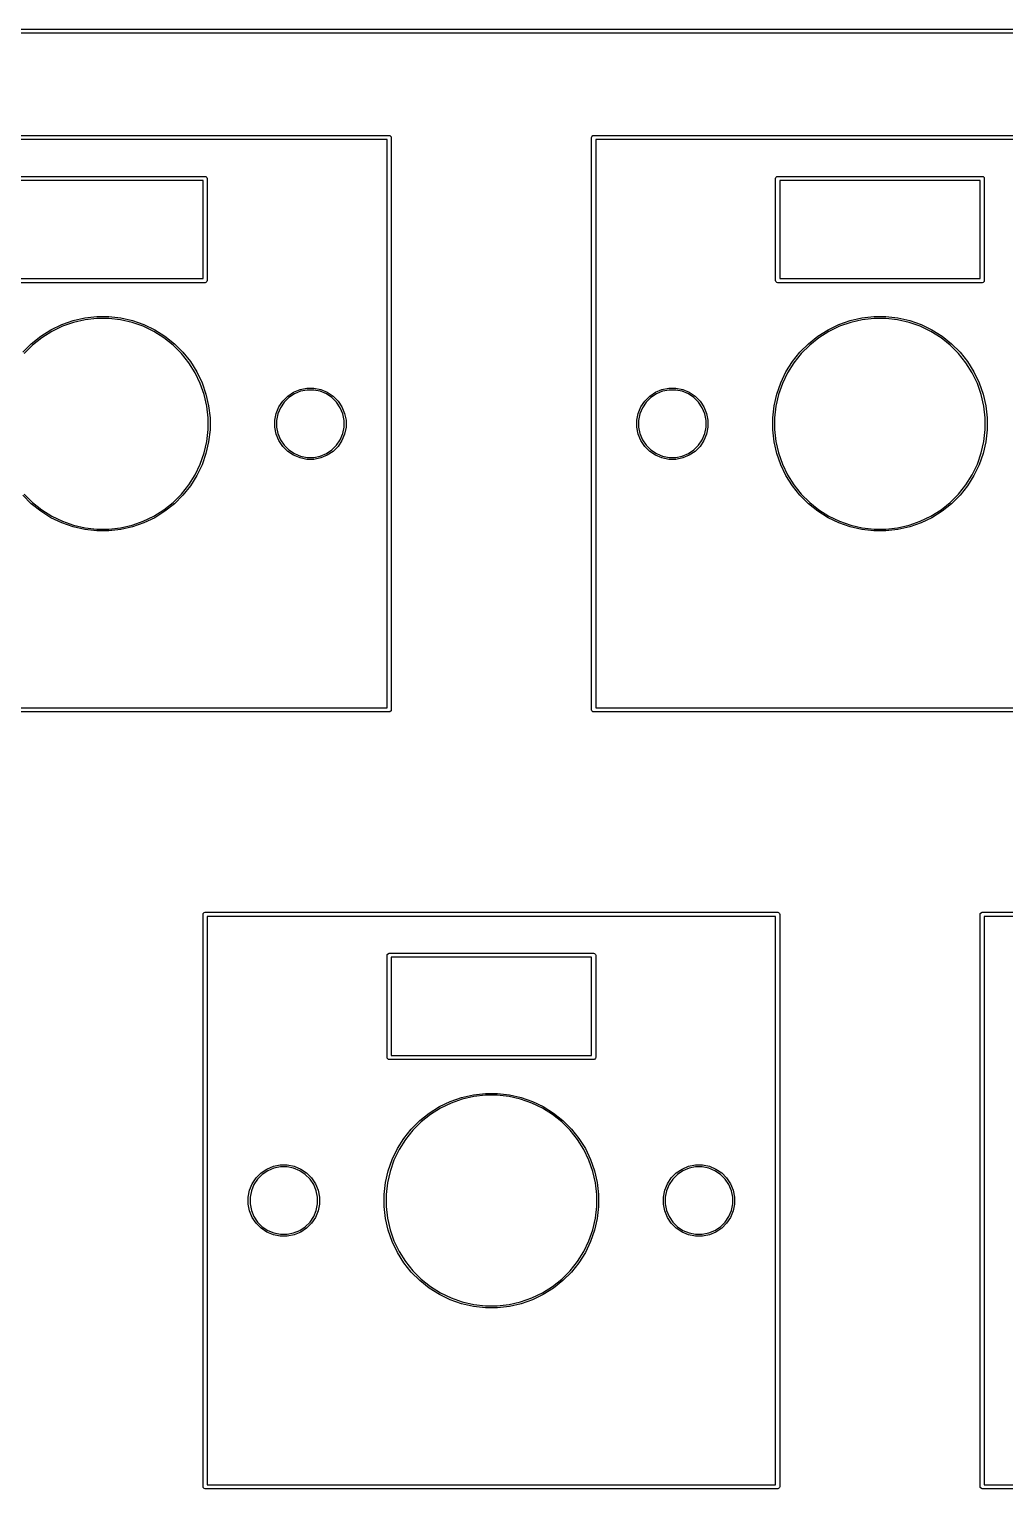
# Model space of a CAD drawing. Extents: x -11 to 295, y -114 to 10.
# Drawn here: x 226.2 to 250.05, y -26.05 to 9.65 of the extents above; entities that cross this region are included whole.
import ezdxf

# ---------------------------------------------------------------- set-up
doc = ezdxf.new("R2010")
doc.units = 0
doc.layers.add('BLACK', color=7, linetype='CONTINUOUS')

msp = doc.modelspace()

# ---------------------------------------------------------------- linework, layer by layer
at = {"layer": 'BLACK', "linetype": 'CONTINUOUS'}
for p, q in [((168, 9.65), (294.1, 9.65)), ((294.1, 9.55), (168.025, 9.55)), ((221, 7.05), (235, 7.05)), ((234.95, 6.95), (221.05, 6.95)), ((234.95, -6.95), (234.95, 6.95)), ((235, 7.05), (235.019134, 7.046194)), ((235.019134, 7.046194), (235.046194, 7.019134)), ((235.046194, 7.019134), (235.05, 7)), ((235.05, 7), (235.05, -7)), ((239.95, 7), (239.953806, 7.019134)), ((239.95, -7), (239.95, 7)), ((239.953806, 7.019134), (239.980866, 7.046194)), ((239.980866, 7.046194), (240, 7.05)), ((240, 7.05), (254, 7.05)), ((240.05, 6.95), (240.05, -6.95)), ((253.95, 6.95), (240.05, 6.95)), ((225.5, 6.05), (230.5, 6.05)), ((230.45, 5.95), (225.55, 5.95)), ((230.45, 3.55), (230.45, 5.95)), ((230.5, 6.05), (230.519134, 6.046194)), ((230.519134, 6.046194), (230.546194, 6.019134)), ((230.546194, 6.019134), (230.55, 6)), ((230.55, 6), (230.55, 3.5)), ((244.45, 6), (244.453806, 6.019134)), ((244.45, 3.5), (244.45, 6)), ((244.453806, 6.019134), (244.480866, 6.046194)), ((244.480866, 6.046194), (244.5, 6.05)), ((244.5, 6.05), (249.5, 6.05)), ((244.55, 5.95), (244.55, 3.55)), ((249.45, 5.95), (244.55, 5.95)), ((249.45, 3.55), (249.45, 5.95)), ((249.5, 6.05), (249.519134, 6.046194)), ((249.519134, 6.046194), (249.546194, 6.019134)), ((249.546194, 6.019134), (249.55, 6)), ((249.55, 6), (249.55, 3.5)), ((230.5, 3.45), (225.5, 3.45)), ((225.55, 3.55), (230.45, 3.55)), ((230.519134, 3.453806), (230.5, 3.45)), ((230.546194, 3.480866), (230.519134, 3.453806)), ((230.55, 3.5), (230.546194, 3.480866)), ((244.453806, 3.480866), (244.45, 3.5)), ((244.480866, 3.453806), (244.453806, 3.480866)), ((244.5, 3.45), (244.480866, 3.453806)), ((249.5, 3.45), (244.5, 3.45)), ((244.55, 3.55), (249.45, 3.55)), ((249.519134, 3.453806), (249.5, 3.45)), ((249.546194, 3.480866), (249.519134, 3.453806)), ((249.55, 3.5), (249.546194, 3.480866)), ((226.995456, 2.425184), (227.273307, 2.522408)), ((227.273307, 2.522408), (227.560296, 2.587911)), ((227.567992, 2.542618), (227.286025, 2.478261)), ((227.560296, 2.587911), (227.852815, 2.62087)), ((227.855391, 2.575), (227.567992, 2.542618)), ((227.852815, 2.62087), (228.147185, 2.62087)), ((228.144609, 2.575), (227.855391, 2.575)), ((228.432008, 2.542618), (228.144609, 2.575)), ((228.147185, 2.62087), (228.439704, 2.587911)), ((228.713975, 2.478261), (228.432008, 2.542618)), ((228.439704, 2.587911), (228.726693, 2.522408)), ((228.726693, 2.522408), (229.004544, 2.425184)), ((245.995456, 2.425184), (246.273307, 2.522408)), ((246.273307, 2.522408), (246.560296, 2.587911)), ((246.567992, 2.542618), (246.286025, 2.478261)), ((246.560296, 2.587911), (246.852815, 2.62087)), ((246.855391, 2.575), (246.567992, 2.542618)), ((246.852815, 2.62087), (247.147185, 2.62087)), ((247.144609, 2.575), (246.855391, 2.575)), ((247.432008, 2.542618), (247.144609, 2.575)), ((247.147185, 2.62087), (247.439704, 2.587911)), ((247.713975, 2.478261), (247.432008, 2.542618)), ((247.439704, 2.587911), (247.726693, 2.522408)), ((247.726693, 2.522408), (248.004544, 2.425184)), ((226.480988, 2.140847), (226.730238, 2.297461)), ((226.752461, 2.257251), (226.507574, 2.103378)), ((226.730238, 2.297461), (226.995456, 2.425184)), ((227.013038, 2.382738), (226.752461, 2.257251)), ((227.286025, 2.478261), (227.013038, 2.382738)), ((228.986962, 2.382738), (228.713975, 2.478261)), ((229.247539, 2.257251), (228.986962, 2.382738)), ((229.004544, 2.425184), (229.269762, 2.297461)), ((229.492426, 2.103378), (229.247539, 2.257251)), ((229.269762, 2.297461), (229.519012, 2.140847)), ((245.480988, 2.140847), (245.730238, 2.297461)), ((245.752461, 2.257251), (245.507574, 2.103378)), ((245.730238, 2.297461), (245.995456, 2.425184)), ((246.013038, 2.382738), (245.752461, 2.257251)), ((246.286025, 2.478261), (246.013038, 2.382738)), ((247.986962, 2.382738), (247.713975, 2.478261)), ((248.247539, 2.257251), (247.986962, 2.382738)), ((248.004544, 2.425184), (248.269762, 2.297461)), ((248.492426, 2.103378), (248.247539, 2.257251)), ((248.269762, 2.297461), (248.519012, 2.140847)), ((226.042689, 1.74916), (226.25084, 1.957311)), ((226.281454, 1.923054), (226.076946, 1.718546)), ((226.25084, 1.957311), (226.480988, 2.140847)), ((226.507574, 2.103378), (226.281454, 1.923054)), ((229.718546, 1.923054), (229.492426, 2.103378)), ((229.519012, 2.140847), (229.74916, 1.957311)), ((229.923054, 1.718546), (229.718546, 1.923054)), ((229.74916, 1.957311), (229.957311, 1.74916)), ((245.042689, 1.74916), (245.25084, 1.957311)), ((245.281454, 1.923054), (245.076946, 1.718546)), ((245.25084, 1.957311), (245.480988, 2.140847)), ((245.507574, 2.103378), (245.281454, 1.923054)), ((248.718546, 1.923054), (248.492426, 2.103378)), ((248.519012, 2.140847), (248.74916, 1.957311)), ((248.923054, 1.718546), (248.718546, 1.923054)), ((248.74916, 1.957311), (248.957311, 1.74916)), ((230.103378, 1.492426), (229.923054, 1.718546)), ((229.957311, 1.74916), (230.140847, 1.519012)), ((230.257251, 1.247539), (230.103378, 1.492426)), ((230.140847, 1.519012), (230.297461, 1.269762)), ((244.702539, 1.269762), (244.859153, 1.519012)), ((244.896622, 1.492426), (244.742749, 1.247539)), ((244.859153, 1.519012), (245.042689, 1.74916)), ((245.076946, 1.718546), (244.896622, 1.492426)), ((249.103378, 1.492426), (248.923054, 1.718546)), ((248.957311, 1.74916), (249.140847, 1.519012)), ((249.257251, 1.247539), (249.103378, 1.492426)), ((249.140847, 1.519012), (249.297461, 1.269762)), ((230.382738, 0.986962), (230.257251, 1.247539)), ((230.297461, 1.269762), (230.425184, 1.004544)), ((244.574816, 1.004544), (244.702539, 1.269762)), ((244.742749, 1.247539), (244.617262, 0.986962)), ((249.382738, 0.986962), (249.257251, 1.247539)), ((249.297461, 1.269762), (249.425184, 1.004544)), ((230.478261, 0.713975), (230.382738, 0.986962)), ((230.425184, 1.004544), (230.522408, 0.726693)), ((230.522408, 0.726693), (230.587911, 0.439704)), ((232.519906, 0.676384), (232.662528, 0.771681)), ((232.684216, 0.731106), (232.549093, 0.640819)), ((232.662528, 0.771681), (232.821001, 0.837323)), ((232.834356, 0.793296), (232.684216, 0.731106)), ((232.821001, 0.837323), (232.989235, 0.870787)), ((232.993745, 0.825), (232.834356, 0.793296)), ((232.989235, 0.870787), (233.160765, 0.870787)), ((233.156255, 0.825), (232.993745, 0.825)), ((233.315644, 0.793296), (233.156255, 0.825)), ((233.160765, 0.870787), (233.328999, 0.837323)), ((233.465784, 0.731106), (233.315644, 0.793296)), ((233.328999, 0.837323), (233.487472, 0.771681)), ((233.600907, 0.640819), (233.465784, 0.731106)), ((233.487472, 0.771681), (233.630094, 0.676384)), ((241.369906, 0.676384), (241.512528, 0.771681)), ((241.534216, 0.731106), (241.399093, 0.640819)), ((241.512528, 0.771681), (241.671001, 0.837323)), ((241.684356, 0.793296), (241.534216, 0.731106)), ((241.671001, 0.837323), (241.839235, 0.870787)), ((241.843745, 0.825), (241.684356, 0.793296)), ((241.839235, 0.870787), (242.010765, 0.870787)), ((242.006255, 0.825), (241.843745, 0.825)), ((242.165644, 0.793296), (242.006255, 0.825)), ((242.010765, 0.870787), (242.178999, 0.837323)), ((242.315784, 0.731106), (242.165644, 0.793296)), ((242.178999, 0.837323), (242.337472, 0.771681)), ((242.450907, 0.640819), (242.315784, 0.731106)), ((242.337472, 0.771681), (242.480094, 0.676384)), ((244.412089, 0.439704), (244.477592, 0.726693)), ((244.477592, 0.726693), (244.574816, 1.004544)), ((244.617262, 0.986962), (244.521739, 0.713975)), ((249.478261, 0.713975), (249.382738, 0.986962)), ((249.425184, 1.004544), (249.522408, 0.726693)), ((249.522408, 0.726693), (249.587911, 0.439704)), ((230.542618, 0.432008), (230.478261, 0.713975)), ((230.575, 0.144609), (230.542618, 0.432008)), ((230.587911, 0.439704), (230.62087, 0.147185)), ((232.237677, 0.253999), (232.303319, 0.412472)), ((232.343894, 0.390784), (232.281704, 0.240644)), ((232.303319, 0.412472), (232.398616, 0.555094)), ((232.434181, 0.525907), (232.343894, 0.390784)), ((232.398616, 0.555094), (232.519906, 0.676384)), ((232.549093, 0.640819), (232.434181, 0.525907)), ((233.715819, 0.525907), (233.600907, 0.640819)), ((233.630094, 0.676384), (233.751384, 0.555094)), ((233.806106, 0.390784), (233.715819, 0.525907)), ((233.751384, 0.555094), (233.846681, 0.412472)), ((233.868296, 0.240644), (233.806106, 0.390784)), ((233.846681, 0.412472), (233.912323, 0.253999)), ((241.087677, 0.253999), (241.153319, 0.412472)), ((241.193894, 0.390784), (241.131704, 0.240644)), ((241.153319, 0.412472), (241.248616, 0.555094)), ((241.284181, 0.525907), (241.193894, 0.390784)), ((241.248616, 0.555094), (241.369906, 0.676384)), ((241.399093, 0.640819), (241.284181, 0.525907)), ((242.565819, 0.525907), (242.450907, 0.640819)), ((242.480094, 0.676384), (242.601384, 0.555094)), ((242.656106, 0.390784), (242.565819, 0.525907)), ((242.601384, 0.555094), (242.696681, 0.412472)), ((242.718296, 0.240644), (242.656106, 0.390784)), ((242.696681, 0.412472), (242.762323, 0.253999)), ((244.37913, 0.147185), (244.412089, 0.439704)), ((244.457382, 0.432008), (244.425, 0.144609)), ((244.521739, 0.713975), (244.457382, 0.432008)), ((249.542618, 0.432008), (249.478261, 0.713975)), ((249.575, 0.144609), (249.542618, 0.432008)), ((249.587911, 0.439704), (249.62087, 0.147185)), ((230.575, -0.144609), (230.575, 0.144609)), ((230.62087, 0.147185), (230.62087, -0.147185)), ((232.204213, 0.085765), (232.237677, 0.253999)), ((232.204213, 0.081255), (232.204213, 0.085765)), ((232.204213, -0.085765), (232.204213, 0.081255)), ((232.281704, 0.240644), (232.25, 0.081255)), ((232.25, 0.081255), (232.25, -0.081255)), ((233.9, 0.081255), (233.868296, 0.240644)), ((233.9, -0.081255), (233.9, 0.081255)), ((233.912323, 0.253999), (233.945787, 0.085765)), ((233.945787, 0.085765), (233.945787, -0.085765)), ((241.054213, 0.085765), (241.087677, 0.253999)), ((241.054213, 0.081255), (241.054213, 0.085765)), ((241.054213, -0.085765), (241.054213, 0.081255)), ((241.131704, 0.240644), (241.1, 0.081255)), ((241.1, 0.081255), (241.1, -0.081255)), ((242.75, 0.081255), (242.718296, 0.240644)), ((242.75, -0.081255), (242.75, 0.081255)), ((242.762323, 0.253999), (242.795787, 0.085765)), ((242.795787, 0.085765), (242.795787, -0.085765)), ((244.37913, 0.144609), (244.37913, 0.147185)), ((244.37913, -0.147185), (244.37913, 0.144609)), ((244.425, 0.144609), (244.425, -0.144609)), ((249.575, -0.144609), (249.575, 0.144609)), ((249.62087, 0.147185), (249.62087, -0.147185)), ((230.542618, -0.432008), (230.575, -0.144609)), ((230.62087, -0.147185), (230.587911, -0.439704)), ((232.237677, -0.253999), (232.204213, -0.085765)), ((232.303319, -0.412472), (232.237677, -0.253999)), ((232.25, -0.081255), (232.281704, -0.240644)), ((232.281704, -0.240644), (232.343894, -0.390784)), ((233.806106, -0.390784), (233.868296, -0.240644)), ((233.912323, -0.253999), (233.846681, -0.412472)), ((233.868296, -0.240644), (233.9, -0.081255)), ((233.945787, -0.085765), (233.912323, -0.253999)), ((241.087677, -0.253999), (241.054213, -0.085765)), ((241.153319, -0.412472), (241.087677, -0.253999)), ((241.1, -0.081255), (241.131704, -0.240644)), ((241.131704, -0.240644), (241.193894, -0.390784)), ((242.656106, -0.390784), (242.718296, -0.240644)), ((242.762323, -0.253999), (242.696681, -0.412472)), ((242.718296, -0.240644), (242.75, -0.081255)), ((242.795787, -0.085765), (242.762323, -0.253999)), ((244.412089, -0.439704), (244.37913, -0.147185)), ((244.425, -0.144609), (244.457382, -0.432008)), ((249.542618, -0.432008), (249.575, -0.144609)), ((249.62087, -0.147185), (249.587911, -0.439704)), ((230.382738, -0.986962), (230.478261, -0.713975)), ((230.478261, -0.713975), (230.542618, -0.432008)), ((230.587911, -0.439704), (230.522408, -0.726693)), ((232.398616, -0.555094), (232.303319, -0.412472)), ((232.343894, -0.390784), (232.434181, -0.525907)), ((232.519906, -0.676384), (232.398616, -0.555094)), ((232.434181, -0.525907), (232.549093, -0.640819)), ((232.662528, -0.771681), (232.519906, -0.676384)), ((232.549093, -0.640819), (232.684216, -0.731106)), ((233.465784, -0.731106), (233.600907, -0.640819)), ((233.630094, -0.676384), (233.487472, -0.771681)), ((233.600907, -0.640819), (233.715819, -0.525907)), ((233.751384, -0.555094), (233.630094, -0.676384)), ((233.715819, -0.525907), (233.806106, -0.390784)), ((233.846681, -0.412472), (233.751384, -0.555094)), ((241.248616, -0.555094), (241.153319, -0.412472)), ((241.193894, -0.390784), (241.284181, -0.525907)), ((241.369906, -0.676384), (241.248616, -0.555094)), ((241.284181, -0.525907), (241.399093, -0.640819)), ((241.512528, -0.771681), (241.369906, -0.676384)), ((241.399093, -0.640819), (241.534216, -0.731106)), ((242.315784, -0.731106), (242.450907, -0.640819)), ((242.480094, -0.676384), (242.337472, -0.771681)), ((242.450907, -0.640819), (242.565819, -0.525907)), ((242.601384, -0.555094), (242.480094, -0.676384)), ((242.565819, -0.525907), (242.656106, -0.390784)), ((242.696681, -0.412472), (242.601384, -0.555094)), ((244.477592, -0.726693), (244.412089, -0.439704)), ((244.457382, -0.432008), (244.521739, -0.713975)), ((244.521739, -0.713975), (244.617262, -0.986962)), ((249.382738, -0.986962), (249.478261, -0.713975)), ((249.478261, -0.713975), (249.542618, -0.432008)), ((249.587911, -0.439704), (249.522408, -0.726693)), ((230.257251, -1.247539), (230.382738, -0.986962)), ((230.425184, -1.004544), (230.297461, -1.269762)), ((230.522408, -0.726693), (230.425184, -1.004544)), ((232.821001, -0.837323), (232.662528, -0.771681)), ((232.684216, -0.731106), (232.834356, -0.793296)), ((232.989235, -0.870787), (232.821001, -0.837323)), ((232.834356, -0.793296), (232.993745, -0.825)), ((233.160765, -0.870787), (232.989235, -0.870787)), ((232.993745, -0.825), (233.156255, -0.825)), ((233.156255, -0.825), (233.315644, -0.793296)), ((233.328999, -0.837323), (233.160765, -0.870787)), ((233.315644, -0.793296), (233.465784, -0.731106)), ((233.487472, -0.771681), (233.328999, -0.837323)), ((241.671001, -0.837323), (241.512528, -0.771681)), ((241.534216, -0.731106), (241.684356, -0.793296)), ((241.839235, -0.870787), (241.671001, -0.837323)), ((241.684356, -0.793296), (241.843745, -0.825)), ((242.010765, -0.870787), (241.839235, -0.870787)), ((241.843745, -0.825), (242.006255, -0.825)), ((242.006255, -0.825), (242.165644, -0.793296)), ((242.178999, -0.837323), (242.010765, -0.870787)), ((242.165644, -0.793296), (242.315784, -0.731106)), ((242.337472, -0.771681), (242.178999, -0.837323)), ((244.574816, -1.004544), (244.477592, -0.726693)), ((244.702539, -1.269762), (244.574816, -1.004544)), ((244.617262, -0.986962), (244.742749, -1.247539)), ((249.257251, -1.247539), (249.382738, -0.986962)), ((249.425184, -1.004544), (249.297461, -1.269762)), ((249.522408, -0.726693), (249.425184, -1.004544)), ((230.103378, -1.492426), (230.257251, -1.247539)), ((230.297461, -1.269762), (230.140847, -1.519012)), ((244.859153, -1.519012), (244.702539, -1.269762)), ((244.742749, -1.247539), (244.896622, -1.492426)), ((249.103378, -1.492426), (249.257251, -1.247539)), ((249.297461, -1.269762), (249.140847, -1.519012)), ((226.25084, -1.957311), (226.042689, -1.74916)), ((226.076946, -1.718546), (226.281454, -1.923054)), ((229.718546, -1.923054), (229.923054, -1.718546)), ((229.957311, -1.74916), (229.74916, -1.957311)), ((229.923054, -1.718546), (230.103378, -1.492426)), ((230.140847, -1.519012), (229.957311, -1.74916)), ((245.042689, -1.74916), (244.859153, -1.519012)), ((244.896622, -1.492426), (245.076946, -1.718546)), ((245.25084, -1.957311), (245.042689, -1.74916)), ((245.076946, -1.718546), (245.281454, -1.923054)), ((248.718546, -1.923054), (248.923054, -1.718546)), ((248.957311, -1.74916), (248.74916, -1.957311)), ((248.923054, -1.718546), (249.103378, -1.492426)), ((249.140847, -1.519012), (248.957311, -1.74916)), ((226.480988, -2.140847), (226.25084, -1.957311)), ((226.281454, -1.923054), (226.507574, -2.103378)), ((226.730238, -2.297461), (226.480988, -2.140847)), ((226.507574, -2.103378), (226.752461, -2.257251)), ((229.247539, -2.257251), (229.492426, -2.103378)), ((229.519012, -2.140847), (229.269762, -2.297461)), ((229.492426, -2.103378), (229.718546, -1.923054)), ((229.74916, -1.957311), (229.519012, -2.140847)), ((245.480988, -2.140847), (245.25084, -1.957311)), ((245.281454, -1.923054), (245.507574, -2.103378)), ((245.730238, -2.297461), (245.480988, -2.140847)), ((245.507574, -2.103378), (245.752461, -2.257251)), ((248.247539, -2.257251), (248.492426, -2.103378)), ((248.519012, -2.140847), (248.269762, -2.297461)), ((248.492426, -2.103378), (248.718546, -1.923054)), ((248.74916, -1.957311), (248.519012, -2.140847)), ((226.995456, -2.425184), (226.730238, -2.297461)), ((226.752461, -2.257251), (227.013038, -2.382738)), ((227.273307, -2.522408), (226.995456, -2.425184)), ((227.013038, -2.382738), (227.286025, -2.478261)), ((227.286025, -2.478261), (227.567992, -2.542618)), ((228.432008, -2.542618), (228.713975, -2.478261)), ((228.713975, -2.478261), (228.986962, -2.382738)), ((229.004544, -2.425184), (228.726693, -2.522408)), ((228.986962, -2.382738), (229.247539, -2.257251)), ((229.269762, -2.297461), (229.004544, -2.425184)), ((245.995456, -2.425184), (245.730238, -2.297461)), ((245.752461, -2.257251), (246.013038, -2.382738)), ((246.273307, -2.522408), (245.995456, -2.425184)), ((246.013038, -2.382738), (246.286025, -2.478261)), ((246.286025, -2.478261), (246.567992, -2.542618)), ((247.432008, -2.542618), (247.713975, -2.478261)), ((247.713975, -2.478261), (247.986962, -2.382738)), ((248.004544, -2.425184), (247.726693, -2.522408)), ((247.986962, -2.382738), (248.247539, -2.257251)), ((248.269762, -2.297461), (248.004544, -2.425184)), ((227.560296, -2.587911), (227.273307, -2.522408)), ((227.852815, -2.62087), (227.560296, -2.587911)), ((227.567992, -2.542618), (227.855391, -2.575)), ((228.147185, -2.62087), (227.852815, -2.62087)), ((227.855391, -2.575), (228.144609, -2.575)), ((228.144609, -2.575), (228.432008, -2.542618)), ((228.439704, -2.587911), (228.147185, -2.62087)), ((228.726693, -2.522408), (228.439704, -2.587911)), ((246.560296, -2.587911), (246.273307, -2.522408)), ((246.852815, -2.62087), (246.560296, -2.587911)), ((246.567992, -2.542618), (246.855391, -2.575)), ((247.147185, -2.62087), (246.852815, -2.62087)), ((246.855391, -2.575), (247.144609, -2.575)), ((247.144609, -2.575), (247.432008, -2.542618)), ((247.439704, -2.587911), (247.147185, -2.62087)), ((247.726693, -2.522408), (247.439704, -2.587911)), ((235, -7.05), (221, -7.05)), ((221.05, -6.95), (234.95, -6.95)), ((235.019134, -7.046194), (235, -7.05)), ((235.046194, -7.019134), (235.019134, -7.046194)), ((235.05, -7), (235.046194, -7.019134)), ((239.953806, -7.019134), (239.95, -7)), ((239.980866, -7.046194), (239.953806, -7.019134)), ((240, -7.05), (239.980866, -7.046194)), ((254, -7.05), (240, -7.05)), ((240.05, -6.95), (253.95, -6.95)), ((230.45, -12), (230.453806, -11.980866)), ((230.45, -26), (230.45, -12)), ((230.453806, -11.980866), (230.480866, -11.953806)), ((230.480866, -11.953806), (230.5, -11.95)), ((230.5, -11.95), (244.5, -11.95)), ((230.55, -12.05), (230.55, -25.95)), ((244.45, -12.05), (230.55, -12.05)), ((244.45, -25.95), (244.45, -12.05)), ((244.5, -11.95), (244.519134, -11.953806)), ((244.519134, -11.953806), (244.546194, -11.980866)), ((244.546194, -11.980866), (244.55, -12)), ((244.55, -12), (244.55, -26)), ((249.45, -12), (249.453806, -11.980866)), ((249.45, -26), (249.45, -12)), ((249.453806, -11.980866), (249.480866, -11.953806)), ((249.480866, -11.953806), (249.5, -11.95)), ((249.5, -11.95), (263.5, -11.95)), ((249.55, -12.05), (249.55, -25.95)), ((263.45, -12.05), (249.55, -12.05)), ((234.95, -13), (234.953806, -12.980866)), ((234.95, -15.5), (234.95, -13)), ((234.953806, -12.980866), (234.980866, -12.953806)), ((234.980866, -12.953806), (235, -12.95)), ((235, -12.95), (240, -12.95)), ((235.05, -13.05), (235.05, -15.45)), ((239.95, -13.05), (235.05, -13.05)), ((239.95, -15.45), (239.95, -13.05)), ((240, -12.95), (240.019134, -12.953806)), ((240.019134, -12.953806), (240.046194, -12.980866)), ((240.046194, -12.980866), (240.05, -13)), ((240.05, -13), (240.05, -15.5)), ((234.953806, -15.519134), (234.95, -15.5)), ((234.980866, -15.546194), (234.953806, -15.519134)), ((235, -15.55), (234.980866, -15.546194)), ((240, -15.55), (235, -15.55)), ((235.05, -15.45), (239.95, -15.45)), ((240.019134, -15.546194), (240, -15.55)), ((240.046194, -15.519134), (240.019134, -15.546194)), ((240.05, -15.5), (240.046194, -15.519134)), ((236.773307, -16.477592), (237.060296, -16.412089)), ((237.060296, -16.412089), (237.352815, -16.37913)), ((237.352815, -16.37913), (237.647185, -16.37913)), ((237.647185, -16.37913), (237.939704, -16.412089)), ((237.939704, -16.412089), (238.226693, -16.477592)), ((235.980988, -16.859153), (236.230238, -16.702539)), ((236.252461, -16.742749), (236.007574, -16.896622)), ((236.230238, -16.702539), (236.495456, -16.574816)), ((236.513038, -16.617262), (236.252461, -16.742749)), ((236.495456, -16.574816), (236.773307, -16.477592)), ((236.786025, -16.521739), (236.513038, -16.617262)), ((237.067992, -16.457382), (236.786025, -16.521739)), ((237.355391, -16.425), (237.067992, -16.457382)), ((237.644609, -16.425), (237.355391, -16.425)), ((237.932008, -16.457382), (237.644609, -16.425)), ((238.213975, -16.521739), (237.932008, -16.457382)), ((238.486962, -16.617262), (238.213975, -16.521739)), ((238.226693, -16.477592), (238.504544, -16.574816)), ((238.747539, -16.742749), (238.486962, -16.617262)), ((238.504544, -16.574816), (238.769762, -16.702539)), ((238.992426, -16.896622), (238.747539, -16.742749)), ((238.769762, -16.702539), (239.019012, -16.859153)), ((235.542689, -17.25084), (235.75084, -17.042689)), ((235.781454, -17.076946), (235.576946, -17.281454)), ((235.75084, -17.042689), (235.980988, -16.859153)), ((236.007574, -16.896622), (235.781454, -17.076946)), ((239.218546, -17.076946), (238.992426, -16.896622)), ((239.019012, -16.859153), (239.24916, -17.042689)), ((239.423054, -17.281454), (239.218546, -17.076946)), ((239.24916, -17.042689), (239.457311, -17.25084)), ((235.202539, -17.730238), (235.359153, -17.480988)), ((235.359153, -17.480988), (235.542689, -17.25084)), ((235.576946, -17.281454), (235.396622, -17.507574)), ((239.603378, -17.507574), (239.423054, -17.281454)), ((239.457311, -17.25084), (239.640847, -17.480988)), ((239.640847, -17.480988), (239.797461, -17.730238)), ((235.074816, -17.995456), (235.202539, -17.730238)), ((235.242749, -17.752461), (235.117262, -18.013038)), ((235.396622, -17.507574), (235.242749, -17.752461)), ((239.757251, -17.752461), (239.603378, -17.507574)), ((239.882738, -18.013038), (239.757251, -17.752461)), ((239.797461, -17.730238), (239.925184, -17.995456)), ((232.012528, -18.228319), (232.171001, -18.162677)), ((232.184356, -18.206704), (232.034216, -18.268894)), ((232.171001, -18.162677), (232.339235, -18.129213)), ((232.343745, -18.175), (232.184356, -18.206704)), ((232.339235, -18.129213), (232.510765, -18.129213)), ((232.506255, -18.175), (232.343745, -18.175)), ((232.665644, -18.206704), (232.506255, -18.175)), ((232.510765, -18.129213), (232.678999, -18.162677)), ((232.815784, -18.268894), (232.665644, -18.206704)), ((232.678999, -18.162677), (232.837472, -18.228319)), ((234.977592, -18.273307), (235.074816, -17.995456)), ((235.117262, -18.013038), (235.021739, -18.286025)), ((239.978261, -18.286025), (239.882738, -18.013038)), ((239.925184, -17.995456), (240.022408, -18.273307)), ((242.162528, -18.228319), (242.321001, -18.162677)), ((242.334356, -18.206704), (242.184216, -18.268894)), ((242.321001, -18.162677), (242.489235, -18.129213)), ((242.493745, -18.175), (242.334356, -18.206704)), ((242.489235, -18.129213), (242.660765, -18.129213)), ((242.656255, -18.175), (242.493745, -18.175)), ((242.815644, -18.206704), (242.656255, -18.175)), ((242.660765, -18.129213), (242.828999, -18.162677)), ((242.965784, -18.268894), (242.815644, -18.206704)), ((242.828999, -18.162677), (242.987472, -18.228319)), ((231.653319, -18.587528), (231.748616, -18.444906)), ((231.784181, -18.474093), (231.693894, -18.609216)), ((231.748616, -18.444906), (231.869906, -18.323616)), ((231.899093, -18.359181), (231.784181, -18.474093)), ((231.869906, -18.323616), (232.012528, -18.228319)), ((232.034216, -18.268894), (231.899093, -18.359181)), ((232.950907, -18.359181), (232.815784, -18.268894)), ((232.837472, -18.228319), (232.980094, -18.323616)), ((233.065819, -18.474093), (232.950907, -18.359181)), ((232.980094, -18.323616), (233.101384, -18.444906)), ((233.156106, -18.609216), (233.065819, -18.474093)), ((233.101384, -18.444906), (233.196681, -18.587528)), ((234.87913, -18.852815), (234.912089, -18.560296)), ((234.912089, -18.560296), (234.977592, -18.273307)), ((235.021739, -18.286025), (234.957382, -18.567992)), ((240.042618, -18.567992), (239.978261, -18.286025)), ((240.022408, -18.273307), (240.087911, -18.560296)), ((240.087911, -18.560296), (240.12087, -18.852815)), ((241.803319, -18.587528), (241.898616, -18.444906)), ((241.934181, -18.474093), (241.843894, -18.609216)), ((241.898616, -18.444906), (242.019906, -18.323616)), ((242.049093, -18.359181), (241.934181, -18.474093)), ((242.019906, -18.323616), (242.162528, -18.228319)), ((242.184216, -18.268894), (242.049093, -18.359181)), ((243.100907, -18.359181), (242.965784, -18.268894)), ((242.987472, -18.228319), (243.130094, -18.323616)), ((243.215819, -18.474093), (243.100907, -18.359181)), ((243.130094, -18.323616), (243.251384, -18.444906)), ((243.306106, -18.609216), (243.215819, -18.474093)), ((243.251384, -18.444906), (243.346681, -18.587528)), ((231.554213, -18.914235), (231.587677, -18.746001)), ((231.554213, -18.918745), (231.554213, -18.914235)), ((231.554213, -19.085765), (231.554213, -18.918745)), ((231.587677, -18.746001), (231.653319, -18.587528)), ((231.631704, -18.759356), (231.6, -18.918745)), ((231.6, -18.918745), (231.6, -19.081255)), ((231.693894, -18.609216), (231.631704, -18.759356)), ((233.218296, -18.759356), (233.156106, -18.609216)), ((233.196681, -18.587528), (233.262323, -18.746001)), ((233.25, -18.918745), (233.218296, -18.759356)), ((233.25, -19.081255), (233.25, -18.918745)), ((233.262323, -18.746001), (233.295787, -18.914235)), ((233.295787, -18.914235), (233.295787, -19.085765)), ((234.87913, -18.855391), (234.87913, -18.852815)), ((234.87913, -19.147185), (234.87913, -18.855391)), ((234.957382, -18.567992), (234.925, -18.855391)), ((234.925, -18.855391), (234.925, -19.144609)), ((240.075, -18.855391), (240.042618, -18.567992)), ((240.075, -19.144609), (240.075, -18.855391)), ((240.12087, -18.852815), (240.12087, -19.147185)), ((241.704213, -18.914235), (241.737677, -18.746001)), ((241.704213, -18.918745), (241.704213, -18.914235)), ((241.704213, -19.085765), (241.704213, -18.918745)), ((241.737677, -18.746001), (241.803319, -18.587528)), ((241.781704, -18.759356), (241.75, -18.918745)), ((241.75, -18.918745), (241.75, -19.081255)), ((241.843894, -18.609216), (241.781704, -18.759356)), ((243.368296, -18.759356), (243.306106, -18.609216)), ((243.346681, -18.587528), (243.412323, -18.746001)), ((243.4, -18.918745), (243.368296, -18.759356)), ((243.4, -19.081255), (243.4, -18.918745)), ((243.412323, -18.746001), (243.445787, -18.914235)), ((243.445787, -18.914235), (243.445787, -19.085765)), ((231.587677, -19.253999), (231.554213, -19.085765)), ((231.653319, -19.412472), (231.587677, -19.253999)), ((231.6, -19.081255), (231.631704, -19.240644)), ((231.631704, -19.240644), (231.693894, -19.390784)), ((233.156106, -19.390784), (233.218296, -19.240644)), ((233.262323, -19.253999), (233.196681, -19.412472)), ((233.218296, -19.240644), (233.25, -19.081255)), ((233.295787, -19.085765), (233.262323, -19.253999)), ((234.912089, -19.439704), (234.87913, -19.147185)), ((234.925, -19.144609), (234.957382, -19.432008)), ((240.042618, -19.432008), (240.075, -19.144609)), ((240.12087, -19.147185), (240.087911, -19.439704)), ((241.737677, -19.253999), (241.704213, -19.085765)), ((241.803319, -19.412472), (241.737677, -19.253999)), ((241.75, -19.081255), (241.781704, -19.240644)), ((241.781704, -19.240644), (241.843894, -19.390784)), ((243.306106, -19.390784), (243.368296, -19.240644)), ((243.412323, -19.253999), (243.346681, -19.412472)), ((243.368296, -19.240644), (243.4, -19.081255)), ((243.445787, -19.085765), (243.412323, -19.253999)), ((231.748616, -19.555094), (231.653319, -19.412472)), ((231.693894, -19.390784), (231.784181, -19.525907)), ((231.869906, -19.676384), (231.748616, -19.555094)), ((231.784181, -19.525907), (231.899093, -19.640819)), ((232.950907, -19.640819), (233.065819, -19.525907)), ((233.101384, -19.555094), (232.980094, -19.676384)), ((233.065819, -19.525907), (233.156106, -19.390784)), ((233.196681, -19.412472), (233.101384, -19.555094)), ((234.977592, -19.726693), (234.912089, -19.439704)), ((234.957382, -19.432008), (235.021739, -19.713975)), ((239.978261, -19.713975), (240.042618, -19.432008)), ((240.087911, -19.439704), (240.022408, -19.726693)), ((241.898616, -19.555094), (241.803319, -19.412472)), ((241.843894, -19.390784), (241.934181, -19.525907)), ((242.019906, -19.676384), (241.898616, -19.555094)), ((241.934181, -19.525907), (242.049093, -19.640819)), ((243.100907, -19.640819), (243.215819, -19.525907)), ((243.251384, -19.555094), (243.130094, -19.676384)), ((243.215819, -19.525907), (243.306106, -19.390784)), ((243.346681, -19.412472), (243.251384, -19.555094)), ((232.012528, -19.771681), (231.869906, -19.676384)), ((231.899093, -19.640819), (232.034216, -19.731106)), ((232.171001, -19.837323), (232.012528, -19.771681)), ((232.034216, -19.731106), (232.184356, -19.793296)), ((232.339235, -19.870787), (232.171001, -19.837323)), ((232.184356, -19.793296), (232.343745, -19.825)), ((232.510765, -19.870787), (232.339235, -19.870787)), ((232.343745, -19.825), (232.506255, -19.825)), ((232.506255, -19.825), (232.665644, -19.793296)), ((232.678999, -19.837323), (232.510765, -19.870787)), ((232.665644, -19.793296), (232.815784, -19.731106)), ((232.837472, -19.771681), (232.678999, -19.837323)), ((232.815784, -19.731106), (232.950907, -19.640819)), ((232.980094, -19.676384), (232.837472, -19.771681)), ((235.074816, -20.004544), (234.977592, -19.726693)), ((235.021739, -19.713975), (235.117262, -19.986962)), ((235.117262, -19.986962), (235.242749, -20.247539)), ((239.757251, -20.247539), (239.882738, -19.986962)), ((239.882738, -19.986962), (239.978261, -19.713975)), ((240.022408, -19.726693), (239.925184, -20.004544)), ((242.162528, -19.771681), (242.019906, -19.676384)), ((242.049093, -19.640819), (242.184216, -19.731106)), ((242.321001, -19.837323), (242.162528, -19.771681)), ((242.184216, -19.731106), (242.334356, -19.793296)), ((242.489235, -19.870787), (242.321001, -19.837323)), ((242.334356, -19.793296), (242.493745, -19.825)), ((242.660765, -19.870787), (242.489235, -19.870787)), ((242.493745, -19.825), (242.656255, -19.825)), ((242.656255, -19.825), (242.815644, -19.793296)), ((242.828999, -19.837323), (242.660765, -19.870787)), ((242.815644, -19.793296), (242.965784, -19.731106)), ((242.987472, -19.771681), (242.828999, -19.837323)), ((242.965784, -19.731106), (243.100907, -19.640819)), ((243.130094, -19.676384), (242.987472, -19.771681)), ((235.202539, -20.269762), (235.074816, -20.004544)), ((235.359153, -20.519012), (235.202539, -20.269762)), ((235.242749, -20.247539), (235.396622, -20.492426)), ((239.603378, -20.492426), (239.757251, -20.247539)), ((239.797461, -20.269762), (239.640847, -20.519012)), ((239.925184, -20.004544), (239.797461, -20.269762)), ((235.542689, -20.74916), (235.359153, -20.519012)), ((235.396622, -20.492426), (235.576946, -20.718546)), ((239.423054, -20.718546), (239.603378, -20.492426)), ((239.640847, -20.519012), (239.457311, -20.74916)), ((235.75084, -20.957311), (235.542689, -20.74916)), ((235.576946, -20.718546), (235.781454, -20.923054)), ((235.980988, -21.140847), (235.75084, -20.957311)), ((235.781454, -20.923054), (236.007574, -21.103378)), ((238.992426, -21.103378), (239.218546, -20.923054)), ((239.24916, -20.957311), (239.019012, -21.140847)), ((239.218546, -20.923054), (239.423054, -20.718546)), ((239.457311, -20.74916), (239.24916, -20.957311)), ((236.230238, -21.297461), (235.980988, -21.140847)), ((236.007574, -21.103378), (236.252461, -21.257251)), ((236.495456, -21.425184), (236.230238, -21.297461)), ((236.252461, -21.257251), (236.513038, -21.382738)), ((236.513038, -21.382738), (236.786025, -21.478261)), ((238.213975, -21.478261), (238.486962, -21.382738)), ((238.486962, -21.382738), (238.747539, -21.257251)), ((238.769762, -21.297461), (238.504544, -21.425184)), ((238.747539, -21.257251), (238.992426, -21.103378)), ((239.019012, -21.140847), (238.769762, -21.297461)), ((236.773307, -21.522408), (236.495456, -21.425184)), ((237.060296, -21.587911), (236.773307, -21.522408)), ((236.786025, -21.478261), (237.067992, -21.542618)), ((237.352815, -21.62087), (237.060296, -21.587911)), ((237.067992, -21.542618), (237.355391, -21.575)), ((237.647185, -21.62087), (237.352815, -21.62087)), ((237.355391, -21.575), (237.644609, -21.575)), ((237.644609, -21.575), (237.932008, -21.542618)), ((237.939704, -21.587911), (237.647185, -21.62087)), ((237.932008, -21.542618), (238.213975, -21.478261)), ((238.226693, -21.522408), (237.939704, -21.587911)), ((238.504544, -21.425184), (238.226693, -21.522408)), ((230.453806, -26.019134), (230.45, -26)), ((230.480866, -26.046194), (230.453806, -26.019134)), ((230.5, -26.05), (230.480866, -26.046194)), ((244.5, -26.05), (230.5, -26.05)), ((230.55, -25.95), (244.45, -25.95)), ((244.519134, -26.046194), (244.5, -26.05)), ((244.546194, -26.019134), (244.519134, -26.046194)), ((244.55, -26), (244.546194, -26.019134)), ((249.453806, -26.019134), (249.45, -26)), ((249.480866, -26.046194), (249.453806, -26.019134)), ((249.5, -26.05), (249.480866, -26.046194)), ((263.5, -26.05), (249.5, -26.05)), ((249.55, -25.95), (263.45, -25.95))]:
    msp.add_line(p, q, dxfattribs=at)

doc.saveas('drawing.dxf')
